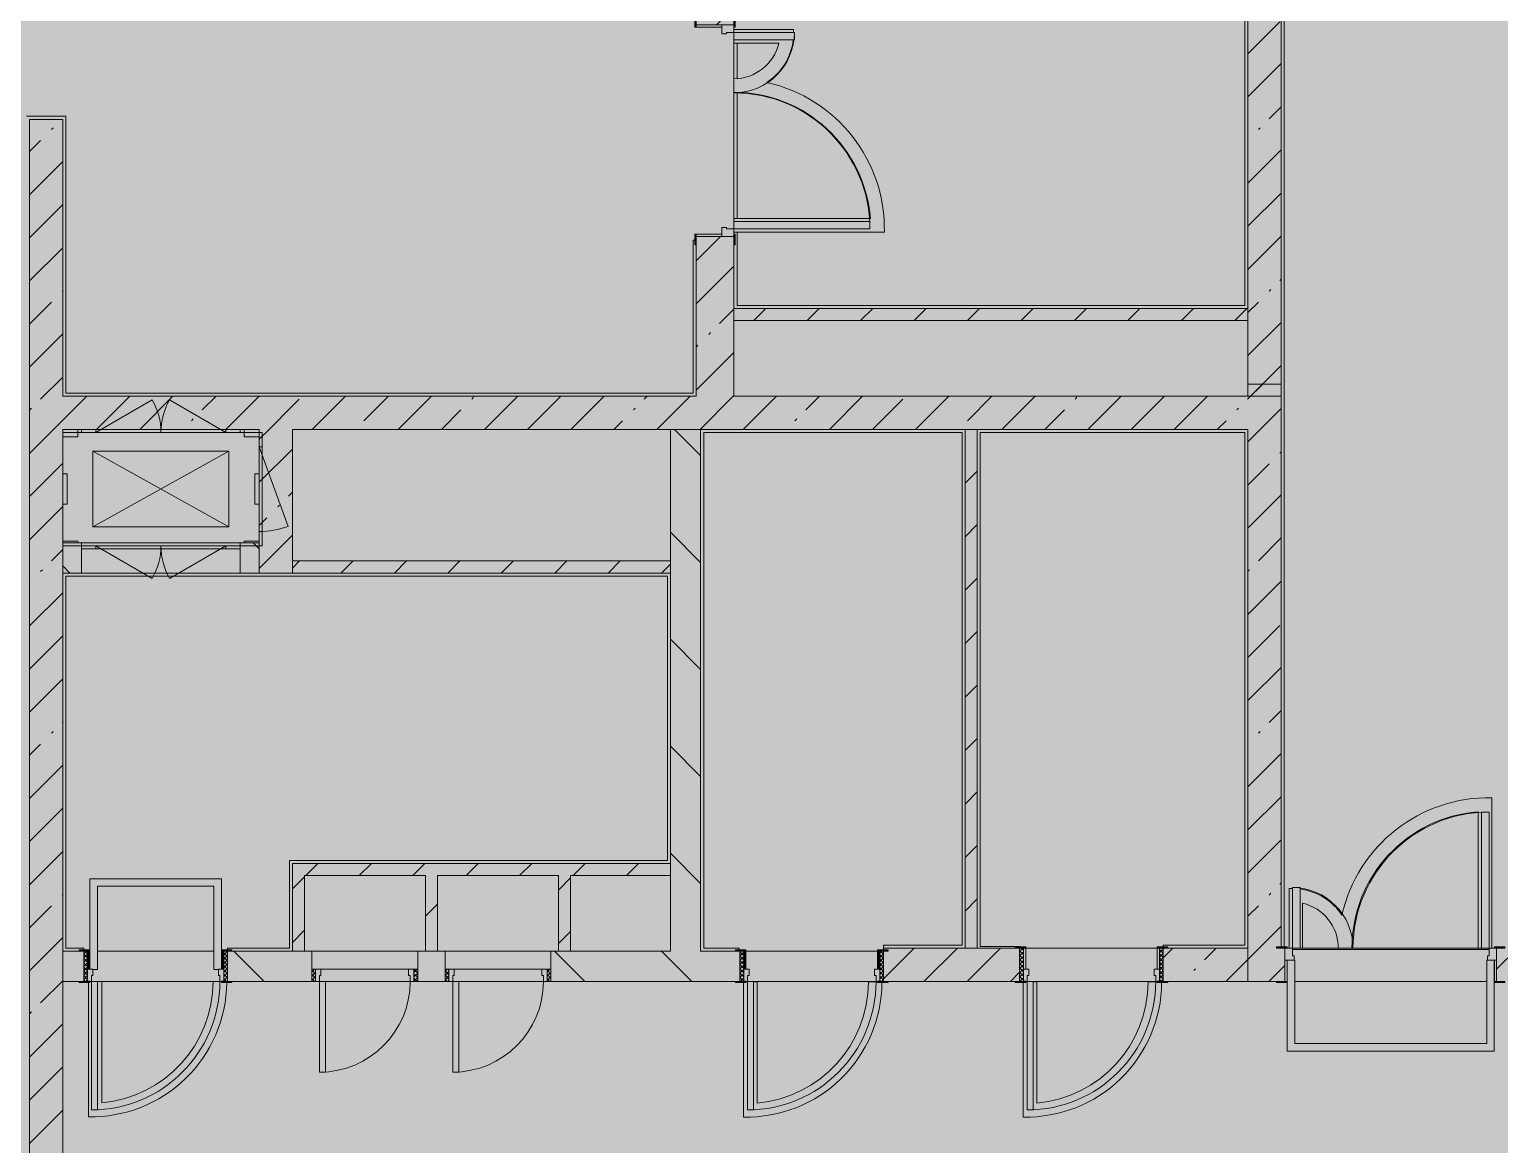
# Model space of a CAD drawing. Header units: millimetres. Extents: x 81469 to 279813, y -8553 to 29000.
# Drawn here: x 237553 to 247278, y 12321 to 19695 of the extents above; entities that cross this region are included whole.
import ezdxf

# ---------------------------------------------------------------- set-up
doc = ezdxf.new("R2010")
doc.units = ezdxf.units.MM
doc.layers.add('A-DETL-GENF-1', color=7, linetype='Continuous', lineweight=9, true_color=0xc0c0c0, transparency=0.4)
for name, color, linetype, lineweight, true_color in [('A-DOOR-3', 7, 'Continuous', 5, 0xb7b7b7), ('A-DOOR-4', 7, 'Continuous', 5, 0xe2e2e2), ('A-DOOR-5', 7, 'Continuous', 5, 0xaaaaaa), ('A-DOOR-FRAM-2', 7, 'Continuous', 5, 0xe2e2e2), ('A-DOOR-FRAM-3', 7, 'Continuous', 5, 0xb7b7b7), ('A-DOOR-FRAM-4', 7, 'Continuous', 5, 0xaaaaaa), ('A-FLOR-1', 7, 'Continuous', 5, 0xb7b7b7), ('A-GENM-2', 7, 'Continuous', 5, 0x737373), ('A-WALL-6', 7, 'Continuous', 9, 0x737373), ('I-WALL-22', 7, 'Continuous', 5, 0x737373), ('M-EQPM-3', 7, 'Continuous', 5, 0x737373)]:
    doc.layers.add(name, color=color, linetype=linetype, lineweight=lineweight, true_color=true_color)
doc.layers.add('I-WALL-21', color=7, linetype='Continuous', lineweight=5)
pattern_1 = [(45, (152802.76, 0), (-285.1231, 285.1231), []), (45, (153087.9, 0), (-285.1231, 285.1231), [504.031, -100.806, 16.764, -84.042])]
pattern_2 = [(135, (152802.76, 0), (-353.5534, -353.5534), [])]
pattern_3 = [(135, (1826.41, 164.685), (-14.14214, -14.14214), []), (225, (1826.41, 164.685), (14.14214, -14.14214), [])]
pattern_4 = [(45, (-296.384, 164.685), (-14.1421, 14.1421), []), (135, (-296.384, 164.685), (-14.1421, -14.1421), [])]
pattern_5 = [(45, (152802.76, 0), (-176.7767, 176.7767), [])]

# ---------------------------------------------------------------- blocks, each defined once
blk = doc.blocks.new('110_Дверь_СКБ_2Ст - Д-1_л_Лестничная клетка EIS60 2-32142534-3_4_3_птичка')
at = {"layer": 'A-DOOR-4'}
for points in [[(612.5, 110), (662.5, 110), (662.5, 1010), (612.5, 1010), (612.5, 603.3)], [(-587.5, 110), (-587.5, 510), (-637.5, 510), (-637.5, 110)], [(712.5, -110), (712.5, 30), (697.5, 24.8), (697.5, -110)]]:
    blk.add_hatch(color=256, dxfattribs=at).paths.add_polyline_path(points)
h = blk.add_hatch(color=256, dxfattribs=at)
h.paths.add_polyline_path([(652.5, 30), (712.5, 30), (712.5, 110), (662.5, 110), (662.5, 60), (652.5, 60)])
h.paths.add_polyline_path([(-687.5, 30), (-627.5, 30), (-627.5, 60), (-637.5, 60), (-637.5, 110), (-687.5, 110)])
at = {"layer": 'A-DOOR-FRAM-2'}
for points in [[(-672.5, 110), (-672.5, 118), (-742.5, 118), (-742.5, 110)], [(767.5, 110), (767.5, 118), (697.5, 118), (697.5, 110)], [(-672.5, -110), (-672.5, 30), (-687.5, 24.8), (-687.5, -110)], [(-672.5, -118), (-672.5, -110), (-742.5, -110), (-742.5, -118)], [(767.5, -118), (767.5, -110), (697.5, -110), (697.5, -118)]]:
    blk.add_hatch(color=256, dxfattribs=at).paths.add_polyline_path(points)
at = {"layer": 'A-DOOR-3'}
for p, q in [((662.5, 1010), (612.5, 1010)), ((612.5, 1010), (612.5, 110)), ((662.5, 110), (662.5, 1010)), ((-637.5, 510), (-637.5, 110)), ((-587.5, 510), (-637.5, 510)), ((-587.5, 110), (-587.5, 510)), ((-637.5, 110), (-587.5, 110)), ((612.5, 110), (662.5, 110))]:
    blk.add_line(p, q, dxfattribs=at)
for centre, radius, start, end in [((662.5, 110), 900, 90, 180), ((-637.5, 110), 400, 360, 90)]:
    blk.add_arc(centre, radius, start, end, dxfattribs=at)
at = {"layer": 'A-DOOR-FRAM-3'}
for p, q in [((-672.5, 118), (-742.5, 118)), ((-742.5, 118), (-742.5, 110)), ((-742.5, 110), (-672.5, 110)), ((-637.5, 110), (-687.5, 110)), ((-687.5, 110), (-687.5, 30)), ((-672.5, 110), (-672.5, 118)), ((-637.5, 60), (-637.5, 110)), ((662.5, 110), (662.5, 60)), ((712.5, 110), (662.5, 110)), ((767.5, 118), (697.5, 118)), ((697.5, 118), (697.5, 110)), ((697.5, 110), (767.5, 110)), ((712.5, 30), (712.5, 110)), ((767.5, 110), (767.5, 118)), ((-687.5, 30), (-627.5, 30)), ((-672.5, 30), (-687.5, 30)), ((-687.5, 30), (-687.5, -110)), ((-672.5, -110), (-672.5, 30)), ((-627.5, 60), (-637.5, 60)), ((-627.5, 30), (-627.5, 60)), ((662.5, 60), (652.5, 60)), ((652.5, 60), (652.5, 30)), ((652.5, 30), (712.5, 30)), ((712.5, 30), (697.5, 30)), ((697.5, 30), (697.5, -110)), ((712.5, -110), (712.5, 30)), ((-672.5, -110), (-742.5, -110)), ((-742.5, -110), (-742.5, -118)), ((-742.5, -118), (-672.5, -118)), ((-687.5, -110), (-672.5, -110)), ((-672.5, -118), (-672.5, -110)), ((697.5, -110), (712.5, -110)), ((767.5, -110), (697.5, -110)), ((697.5, -110), (697.5, -118)), ((697.5, -118), (767.5, -118)), ((767.5, -118), (767.5, -110))]:
    blk.add_line(p, q, dxfattribs=at)
blk = doc.blocks.new('110_Дверь_СКБ_1Ст_Внутренняя1 - Д-8 950x2100h_охрана-V105-3_4_3_птичка')
at = {"layer": 'A-DOOR-4'}
h = blk.add_hatch(color=256, dxfattribs=at)
h.paths.add_polyline_path([(437.5, 100), (437.5, 60), (427.5, 60), (427.5, 20), (462.5, 20), (462.5, 100)])
h.paths.add_polyline_path([(-412.5, 100), (-437.5, 100), (-437.5, 20), (-402.5, 20), (-402.5, 60), (-412.5, 60)])
at = {"layer": 'A-DOOR-5'}
h = blk.add_hatch(dxfattribs=at)
h.set_pattern_fill('FP_6', color=256, style=0, pattern_type=2)
h.set_pattern_definition(pattern_3)
h.paths.add_polyline_path([(487.5, 100), (462.5, 100), (462.5, -100), (487.5, -100), (487.5, -34.8)])
at = {"layer": 'A-DOOR-FRAM-2'}
for points in [[(397.5, 950), (397.5, 100), (437.5, 100), (437.5, 950)], [(-492.5, 108), (-492.5, 100), (-422.5, 100), (-422.5, 108)], [(517.5, 108), (447.5, 108), (447.5, 100), (517.5, 100)], [(-422.5, 20), (-437.5, 20), (-437.5, -100), (-422.5, -100), (-422.5, -34.8)], [(462.5, 20), (447.5, 20), (447.5, -100), (462.5, -100), (462.5, -34.8)], [(-492.5, -100), (-492.5, -108), (-422.5, -108), (-422.5, -100)], [(447.5, -100), (447.5, -108), (517.5, -108), (517.5, -100)]]:
    blk.add_hatch(color=256, dxfattribs=at).paths.add_polyline_path(points)
at = {"layer": 'A-DOOR-FRAM-4'}
h = blk.add_hatch(dxfattribs=at)
h.set_pattern_fill('FP_7', color=256, style=0, pattern_type=2)
h.set_pattern_definition(pattern_4)
h.paths.add_polyline_path([(-437.5, 100), (-462.5, 100), (-462.5, -100), (-437.5, -100), (-437.5, -34.8)])
at = {"layer": 'A-DOOR-3'}
for p, q in [((437.5, 950), (397.5, 950)), ((397.5, 950), (397.5, 100)), ((437.5, 100), (437.5, 950)), ((397.5, 100), (437.5, 100))]:
    blk.add_line(p, q, dxfattribs=at)
blk.add_arc((437.5, 100), 850, 90, 180, dxfattribs=at)
at = {"layer": 'A-DOOR-FRAM-3'}
for p, q in [((-422.5, 108), (-492.5, 108)), ((-492.5, 108), (-492.5, 100)), ((-492.5, 100), (-422.5, 100)), ((-437.5, 100), (-462.5, 100)), ((-462.5, 100), (-462.5, -100)), ((-412.5, 100), (-437.5, 100)), ((-437.5, 100), (-437.5, 20)), ((-437.5, -100), (-437.5, 100)), ((-422.5, 100), (-437.5, 100)), ((-437.5, 100), (-437.5, 99)), ((-437.5, 99), (-422.5, 99)), ((-422.5, 100), (-422.5, 108)), ((-422.5, 99), (-422.5, 100)), ((-412.5, 60), (-412.5, 100)), ((437.5, 100), (437.5, 60)), ((462.5, 100), (437.5, 100)), ((517.5, 108), (447.5, 108)), ((447.5, 108), (447.5, 100)), ((462.5, 100), (447.5, 100)), ((447.5, 100), (447.5, 99)), ((447.5, 100), (517.5, 100)), ((447.5, 99), (462.5, 99)), ((462.5, 20), (462.5, 100)), ((487.5, 100), (462.5, 100)), ((462.5, 100), (462.5, -100)), ((462.5, 99), (462.5, 100)), ((487.5, -100), (487.5, 100)), ((517.5, 100), (517.5, 108)), ((-437.5, 20), (-402.5, 20)), ((-422.5, 20), (-437.5, 20)), ((-437.5, 20), (-437.5, -100)), ((-422.5, -100), (-422.5, 20)), ((-402.5, 60), (-412.5, 60)), ((-402.5, 20), (-402.5, 60)), ((437.5, 60), (427.5, 60)), ((427.5, 60), (427.5, 20)), ((427.5, 20), (462.5, 20)), ((462.5, 20), (447.5, 20)), ((447.5, 20), (447.5, -100)), ((462.5, -100), (462.5, 20)), ((-422.5, -100), (-492.5, -100)), ((-492.5, -100), (-492.5, -108)), ((-492.5, -108), (-422.5, -108)), ((-462.5, -100), (-437.5, -100)), ((-437.5, -100), (-422.5, -100)), ((-422.5, -108), (-422.5, -100)), ((447.5, -100), (462.5, -100)), ((517.5, -100), (447.5, -100)), ((447.5, -100), (447.5, -108)), ((447.5, -108), (517.5, -108)), ((462.5, -100), (487.5, -100)), ((517.5, -108), (517.5, -100))]:
    blk.add_line(p, q, dxfattribs=at)
blk = doc.blocks.new('DOR_Проход в стене_Прямоугольный - 1050x1150 EI30-23344994-3_4_3_птичка')
at = {"layer": 'A-DOOR-3'}
for p, q in [((525, 100), (-525, 100)), ((525, -100), (-525, -100))]:
    blk.add_line(p, q, dxfattribs=at)
blk = doc.blocks.new('110_Дверь_СКБ_1Ст_Внутренняя1 - Д-8 950x2100h_охрана-32352528-3_4_3_птичка')
at = {"layer": 'A-DOOR-4'}
h = blk.add_hatch(color=256, dxfattribs=at)
h.paths.add_polyline_path([(437.5, 110), (437.5, 70), (427.5, 70), (427.5, 30), (462.5, 30), (462.5, 110)])
h.paths.add_polyline_path([(-412.5, 110), (-437.5, 110), (-437.5, 30), (-402.5, 30), (-402.5, 70), (-412.5, 70)])
at = {"layer": 'A-DOOR-5'}
h = blk.add_hatch(dxfattribs=at)
h.set_pattern_fill('FP_10', color=256, style=0, pattern_type=2)
h.set_pattern_definition([(135, (1826.41, 174.685), (-14.14214, -14.14214), []), (225, (1826.41, 174.685), (14.14214, -14.14214), [])])
h.paths.add_polyline_path([(487.5, 110), (462.5, 110), (462.5, -110), (487.5, -110), (487.5, -24.8)])
at = {"layer": 'A-DOOR-FRAM-2'}
for points in [[(397.5, 960), (397.5, 110), (437.5, 110), (437.5, 960), (427.1, 960)], [(-492.5, 118), (-492.5, 110), (-422.5, 110), (-422.5, 118)], [(517.5, 118), (447.5, 118), (447.5, 110), (517.5, 110)], [(-422.5, 30), (-437.5, 30), (-437.5, -110), (-422.5, -110), (-422.5, -24.8)], [(462.5, 30), (447.5, 30), (447.5, -110), (462.5, -110), (462.5, -24.8)], [(-492.5, -110), (-492.5, -118), (-422.5, -118), (-422.5, -110)], [(517.5, -110), (447.5, -110), (447.5, -118), (517.5, -118)]]:
    blk.add_hatch(color=256, dxfattribs=at).paths.add_polyline_path(points)
at = {"layer": 'A-DOOR-FRAM-4'}
h = blk.add_hatch(dxfattribs=at)
h.set_pattern_fill('FP_11', color=256, style=0, pattern_type=2)
h.set_pattern_definition([(45, (-296.384, 174.685), (-14.1421, 14.1421), []), (135, (-296.384, 174.685), (-14.1421, -14.1421), [])])
h.paths.add_polyline_path([(-437.5, 110), (-462.5, 110), (-462.5, -110), (-437.5, -110), (-437.5, -24.8)])
at = {"layer": 'A-DOOR-3'}
for p, q in [((437.5, 960), (397.5, 960)), ((397.5, 960), (397.5, 110)), ((437.5, 110), (437.5, 960)), ((397.5, 110), (437.5, 110))]:
    blk.add_line(p, q, dxfattribs=at)
blk.add_arc((437.5, 110), 850, 90, 180, dxfattribs=at)
at = {"layer": 'A-DOOR-FRAM-3'}
for p, q in [((-422.5, 118), (-492.5, 118)), ((-492.5, 118), (-492.5, 110)), ((-492.5, 110), (-422.5, 110)), ((-437.5, 110), (-462.5, 110)), ((-462.5, 110), (-462.5, -110)), ((-412.5, 110), (-437.5, 110)), ((-437.5, 110), (-437.5, 30)), ((-437.5, -110), (-437.5, 110)), ((-422.5, 110), (-437.5, 110)), ((-437.5, 110), (-437.5, 109)), ((-437.5, 109), (-422.5, 109)), ((-422.5, 110), (-422.5, 118)), ((-422.5, 109), (-422.5, 110)), ((-412.5, 70), (-412.5, 110)), ((437.5, 110), (437.5, 70)), ((462.5, 110), (437.5, 110)), ((517.5, 118), (447.5, 118)), ((447.5, 118), (447.5, 110)), ((462.5, 110), (447.5, 110)), ((447.5, 110), (447.5, 109)), ((447.5, 110), (517.5, 110)), ((447.5, 109), (462.5, 109)), ((462.5, 30), (462.5, 110)), ((487.5, 110), (462.5, 110)), ((462.5, 110), (462.5, -110)), ((462.5, 109), (462.5, 110)), ((487.5, -110), (487.5, 110)), ((517.5, 110), (517.5, 118)), ((-437.5, 30), (-402.5, 30)), ((-422.5, 30), (-437.5, 30)), ((-437.5, 30), (-437.5, -110)), ((-422.5, -110), (-422.5, 30)), ((-402.5, 70), (-412.5, 70)), ((-402.5, 30), (-402.5, 70)), ((437.5, 70), (427.5, 70)), ((427.5, 70), (427.5, 30)), ((427.5, 30), (462.5, 30)), ((462.5, 30), (447.5, 30)), ((447.5, 30), (447.5, -110)), ((462.5, -110), (462.5, 30)), ((-422.5, -110), (-492.5, -110)), ((-492.5, -110), (-492.5, -118)), ((-492.5, -118), (-422.5, -118)), ((-462.5, -110), (-437.5, -110)), ((-437.5, -110), (-422.5, -110)), ((-422.5, -118), (-422.5, -110)), ((447.5, -110), (462.5, -110)), ((517.5, -110), (447.5, -110)), ((447.5, -110), (447.5, -118)), ((447.5, -118), (517.5, -118)), ((462.5, -110), (487.5, -110)), ((517.5, -118), (517.5, -110))]:
    blk.add_line(p, q, dxfattribs=at)
blk = doc.blocks.new('110_Дверь_СКБ_1Ст_Внутренняя1 - Д-8 950x2100h_охрана-V144-3_4_3_птичка')
at = {"layer": 'A-DOOR-4'}
h = blk.add_hatch(color=256, dxfattribs=at)
h.paths.add_polyline_path([(441.5, 100), (437.5, 100), (437.5, 60), (427.5, 60), (427.5, 20), (462.5, 20), (462.5, 100)])
h.paths.add_polyline_path([(-412.5, 100), (-437.5, 100), (-437.5, 20), (-402.5, 20), (-402.5, 60), (-412.5, 60)])
at = {"layer": 'A-DOOR-5'}
h = blk.add_hatch(dxfattribs=at)
h.set_pattern_fill('FP_6', color=256, style=0, pattern_type=2)
h.set_pattern_definition(pattern_3)
h.paths.add_polyline_path([(487.5, 100), (462.5, 100), (462.5, -100), (487.5, -100), (487.5, -34.8)])
at = {"layer": 'A-DOOR-FRAM-2'}
for points in [[(397.5, 950), (397.5, 100), (437.5, 100), (437.5, 950)], [(-422.5, 108), (-492.5, 108), (-490.7, 100), (-422.5, 100)], [(517.5, 108), (447.5, 108), (447.5, 100), (517.5, 100)], [(-422.5, 20), (-437.5, 20), (-437.5, -100), (-422.5, -100), (-422.5, -34.8)], [(462.5, 20), (447.5, 20), (447.5, -100), (462.5, -100), (462.5, -34.8)], [(-422.5, -100), (-492.5, -100), (-490.7, -108), (-422.5, -108)], [(447.5, -100), (447.5, -108), (517.5, -108), (517.5, -100)]]:
    blk.add_hatch(color=256, dxfattribs=at).paths.add_polyline_path(points)
at = {"layer": 'A-DOOR-FRAM-4'}
h = blk.add_hatch(dxfattribs=at)
h.set_pattern_fill('FP_7', color=256, style=0, pattern_type=2)
h.set_pattern_definition(pattern_4)
h.paths.add_polyline_path([(-440.1, 100), (-462.5, 100), (-462.5, -100), (-437.5, -100), (-437.5, 100)])
at = {"layer": 'A-DOOR-3'}
for p, q in [((437.5, 950), (397.5, 950)), ((397.5, 950), (397.5, 100)), ((437.5, 100), (437.5, 950)), ((397.5, 100), (437.5, 100))]:
    blk.add_line(p, q, dxfattribs=at)
blk.add_arc((437.5, 100), 850, 90, 180, dxfattribs=at)
at = {"layer": 'A-DOOR-FRAM-3'}
for p, q in [((-422.5, 108), (-492.5, 108)), ((-492.5, 108), (-492.5, 100)), ((-492.5, 100), (-422.5, 100)), ((-440.1, 100), (-462.5, 100)), ((-462.5, 100), (-462.5, -100)), ((-412.5, 100), (-437.5, 100)), ((-437.5, 100), (-437.5, 20)), ((-437.5, -100), (-437.5, 100)), ((-422.5, 100), (-437.5, 100)), ((-437.5, 100), (-437.5, 99)), ((-437.5, 99), (-422.5, 99)), ((-422.5, 100), (-422.5, 108)), ((-422.5, 99), (-422.5, 100)), ((-412.5, 60), (-412.5, 100)), ((437.5, 100), (437.5, 60)), ((462.5, 100), (437.5, 100)), ((517.5, 108), (447.5, 108)), ((447.5, 108), (447.5, 100)), ((462.5, 100), (447.5, 100)), ((447.5, 100), (447.5, 99)), ((447.5, 100), (517.5, 100)), ((447.5, 99), (462.5, 99)), ((462.5, 20), (462.5, 100)), ((487.5, 100), (462.5, 100)), ((462.5, 100), (462.5, -100)), ((462.5, 99), (462.5, 100)), ((487.5, -100), (487.5, 100)), ((517.5, 100), (517.5, 108)), ((-437.5, 20), (-402.5, 20)), ((-422.5, 20), (-437.5, 20)), ((-437.5, 20), (-437.5, -100)), ((-422.5, -100), (-422.5, 20)), ((-402.5, 60), (-412.5, 60)), ((-402.5, 20), (-402.5, 60)), ((437.5, 60), (427.5, 60)), ((427.5, 60), (427.5, 20)), ((427.5, 20), (462.5, 20)), ((462.5, 20), (447.5, 20)), ((447.5, 20), (447.5, -100)), ((462.5, -100), (462.5, 20)), ((-422.5, -100), (-492.5, -100)), ((-492.5, -100), (-492.5, -108)), ((-492.5, -108), (-422.5, -108)), ((-462.5, -100), (-437.5, -100)), ((-437.5, -100), (-422.5, -100)), ((-422.5, -108), (-422.5, -100)), ((447.5, -100), (462.5, -100)), ((517.5, -100), (447.5, -100)), ((447.5, -100), (447.5, -108)), ((447.5, -108), (517.5, -108)), ((462.5, -100), (487.5, -100)), ((517.5, -108), (517.5, -100))]:
    blk.add_line(p, q, dxfattribs=at)
blk = doc.blocks.new('110_Дверь_СКБ_2Ст - Д-1_л_Лестничная клетка EIS60 2-32359692-3_4_3_птичка')
at = {"layer": 'A-DOOR-4'}
for points in [[(662.5, 125), (662.5, 1025), (612.5, 1025), (612.5, 125)], [(-587.5, 525), (-637.5, 525), (-637.5, 125), (-587.5, 125)], [(712.5, -125), (712.5, 45), (697.5, 45), (697.5, -125)]]:
    blk.add_hatch(color=256, dxfattribs=at).paths.add_polyline_path(points)
h = blk.add_hatch(color=256, dxfattribs=at)
h.paths.add_polyline_path([(712.5, 125), (662.5, 125), (662.5, 75), (652.5, 75), (652.5, 45), (712.5, 45)])
h.paths.add_polyline_path([(-627.5, 45), (-627.5, 75), (-637.5, 75), (-637.5, 125), (-687.5, 125), (-687.5, 45)])
at = {"layer": 'A-DOOR-FRAM-2'}
for points in [[(-672.5, 125), (-672.5, 133), (-742.5, 133), (-742.5, 125)], [(767.5, 125), (767.5, 133), (697.5, 133), (697.5, 125)], [(-672.5, -125), (-672.5, 45), (-687.5, 45), (-687.5, -125)], [(-672.5, -133), (-672.5, -125), (-742.5, -125), (-742.5, -133)], [(767.5, -133), (767.5, -125), (697.5, -125), (697.5, -133)]]:
    blk.add_hatch(color=256, dxfattribs=at).paths.add_polyline_path(points)
at = {"layer": 'A-DOOR-3'}
for p, q in [((662.5, 1025), (612.5, 1025)), ((612.5, 1025), (612.5, 125)), ((662.5, 125), (662.5, 1025)), ((-637.5, 525), (-637.5, 125)), ((-587.5, 525), (-637.5, 525)), ((-587.5, 125), (-587.5, 525)), ((-637.5, 125), (-587.5, 125)), ((612.5, 125), (662.5, 125))]:
    blk.add_line(p, q, dxfattribs=at)
for centre, radius, start, end in [((662.5, 125), 900, 90, 180), ((-637.5, 125), 400, 360, 90)]:
    blk.add_arc(centre, radius, start, end, dxfattribs=at)
at = {"layer": 'A-DOOR-FRAM-3'}
for p, q in [((-672.5, 133), (-742.5, 133)), ((-742.5, 133), (-742.5, 125)), ((-742.5, 125), (-672.5, 125)), ((-637.5, 125), (-687.5, 125)), ((-687.5, 125), (-687.5, 45)), ((-672.5, 125), (-672.5, 133)), ((-637.5, 75), (-637.5, 125)), ((662.5, 125), (662.5, 75)), ((712.5, 125), (662.5, 125)), ((767.5, 133), (697.5, 133)), ((697.5, 133), (697.5, 125)), ((697.5, 125), (767.5, 125)), ((712.5, 45), (712.5, 125)), ((767.5, 125), (767.5, 133)), ((-687.5, 45), (-627.5, 45)), ((-672.5, 45), (-687.5, 45)), ((-687.5, 45), (-687.5, -125)), ((-672.5, -125), (-672.5, 45)), ((-627.5, 75), (-637.5, 75)), ((-627.5, 45), (-627.5, 75)), ((662.5, 75), (652.5, 75)), ((652.5, 75), (652.5, 45)), ((652.5, 45), (712.5, 45)), ((712.5, 45), (697.5, 45)), ((697.5, 45), (697.5, -125)), ((712.5, -125), (712.5, 45)), ((-672.5, -125), (-742.5, -125)), ((-742.5, -125), (-742.5, -133)), ((-742.5, -133), (-672.5, -133)), ((-687.5, -125), (-672.5, -125)), ((-672.5, -133), (-672.5, -125)), ((697.5, -125), (712.5, -125)), ((767.5, -125), (697.5, -125)), ((697.5, -125), (697.5, -133)), ((697.5, -133), (767.5, -133)), ((767.5, -133), (767.5, -125))]:
    blk.add_line(p, q, dxfattribs=at)
blk = doc.blocks.new('160_Подъемник - 160_Подъемник-23521422-3_4_3_птичка')
at = {"layer": 'A-GENM-2'}
for p, q in [((220, 0), (592.4, 215)), ((1080, 0), (707.6, 215)), ((-20, -95), (-20, 0)), ((-20, 0), (0, 0)), ((0, 0), (0, -95)), ((220, 20), (125, 20)), ((125, 20), (125, 0)), ((220, 0), (220, 20)), ((1080, 20), (220, 20)), ((220, 20), (1080, 20)), ((1080, 0), (1080, 20)), ((1080, 20), (1175, 20)), ((1175, 20), (1175, 0)), ((0, -95), (-20, -95)), ((-20, -95), (-20, -655)), ((-20, -655), (-20, -95)), ((125, 0), (220, 0)), ((1175, 0), (1080, 0)), ((0, -655), (-191.5, -128.8)), ((0, -655), (-20, -655)), ((-20, -655), (-20, -750)), ((0, -750), (0, -655)), ((-20, -750), (0, -750)), ((125, -770), (125, -750)), ((125, -750), (220, -750)), ((220, -770), (125, -770)), ((220, -750), (220, -770)), ((220, -750), (592.4, -965)), ((220, -770), (792, -770)), ((1080, -770), (508, -770)), ((1080, -750), (707.6, -965)), ((1080, -750), (1080, -770)), ((1175, -750), (1080, -750)), ((1080, -770), (1175, -770)), ((1175, -770), (1175, -750))]:
    blk.add_line(p, q, dxfattribs=at)
for centre, radius, start, end in [((220, 0), 430, 0, 30), ((1080, 0), 430, 150, 180), ((0, -655), 560, 90, 110), ((220, -750), 430, 330, 0), ((1080, -750), 430, 180, 210)]:
    blk.add_arc(centre, radius, start, end, dxfattribs=at)
at = {"layer": 'M-EQPM-3'}
for p, q in [((1300, 0), (0, 0)), ((0, 0), (0, -750)), ((1300, -750), (1300, 0)), ((1100, -625), (200, -125)), ((200, -625), (1100, -125)), ((1100, -125), (200, -125)), ((200, -125), (200, -625)), ((1100, -625), (1100, -125)), ((200, -625), (1100, -625)), ((0, -750), (1300, -750))]:
    blk.add_line(p, q, dxfattribs=at)
blk = doc.blocks.new('110_Дверь_СКБ_1Ст - д-18 700x2100h_Технический шкаф ЭОМ и СС-23257539-3_4_3_птичка')
at = {"layer": 'A-DOOR-4'}
h = blk.add_hatch(color=256, dxfattribs=at)
h.paths.add_polyline_path([(312.5, 100), (312.5, 60), (302.5, 60), (302.5, 20), (337.5, 20), (337.5, 100)])
h.paths.add_polyline_path([(-287.5, 100), (-312.5, 100), (-312.5, 20), (-277.5, 20), (-277.5, 60), (-287.5, 60)])
at = {"layer": 'A-DOOR-5'}
h = blk.add_hatch(dxfattribs=at)
h.set_pattern_fill('FP_20', color=256, style=0, pattern_type=2)
h.set_pattern_definition([(135, (1951.41, 164.685), (-14.14214, -14.14214), []), (225, (1951.41, 164.685), (14.14214, -14.14214), [])])
h.paths.add_polyline_path([(362.5, 100), (337.5, 100), (337.5, 20), (362.5, 20)])
at = {"layer": 'A-DOOR-FRAM-2'}
blk.add_hatch(color=256, dxfattribs=at).paths.add_polyline_path([(281.5, 700), (272.5, 700), (272.5, 100), (312.5, 100), (312.5, 700)])
at = {"layer": 'A-DOOR-FRAM-4'}
h = blk.add_hatch(dxfattribs=at)
h.set_pattern_fill('FP_21', color=256, style=0, pattern_type=2)
h.set_pattern_definition([(45, (-171.384, 164.685), (-14.1421, 14.1421), []), (135, (-171.384, 164.685), (-14.1421, -14.1421), [])])
h.paths.add_polyline_path([(-312.5, 100), (-337.5, 100), (-337.5, 20), (-312.5, 20)])
at = {"layer": 'A-DOOR-3'}
for p, q in [((312.5, 700), (272.5, 700)), ((272.5, 700), (272.5, 100)), ((312.5, 100), (312.5, 700)), ((272.5, 100), (312.5, 100))]:
    blk.add_line(p, q, dxfattribs=at)
blk.add_arc((312.5, 100), 600, 90, 180, dxfattribs=at)
at = {"layer": 'A-DOOR-FRAM-3'}
for p, q in [((-312.5, 100), (-337.5, 100)), ((-337.5, 100), (-337.5, 20)), ((-287.5, 100), (-312.5, 100)), ((-312.5, 100), (-312.5, 20)), ((-312.5, 20), (-312.5, 100)), ((-287.5, 60), (-287.5, 100)), ((-287.5, 100), (272.5, 100)), ((312.5, 100), (312.5, 60)), ((337.5, 100), (312.5, 100)), ((337.5, 20), (337.5, 100)), ((362.5, 100), (337.5, 100)), ((337.5, 100), (337.5, 20)), ((362.5, 20), (362.5, 100)), ((-337.5, 20), (-312.5, 20)), ((-312.5, 20), (-277.5, 20)), ((-277.5, 60), (-287.5, 60)), ((-277.5, 20), (-277.5, 60)), ((302.5, 20), (-277.5, 20)), ((312.5, 60), (302.5, 60)), ((302.5, 60), (302.5, 20)), ((302.5, 20), (337.5, 20)), ((337.5, 20), (362.5, 20))]:
    blk.add_line(p, q, dxfattribs=at)
blk = doc.blocks.new('Закладная деталь приямка - 200_100-20924312-3_4_3_птичка')
at = {"layer": 'M-EQPM-3'}
for p, q in [((85000, 16755), (84970, 16755)), ((85000, 16755), (84970, 16755)), ((85000, 16555), (85000, 16755)), ((85000, 16755), (85000, 16555)), ((84970, 16555), (85000, 16555)), ((85000, 16555), (84970, 16555))]:
    blk.add_line(p, q, dxfattribs=at)
blk = doc.blocks.new('Закладная деталь приямка - 150_100-20924311-3_4_3_птичка')
at = {"layer": 'M-EQPM-3'}
for p, q in [((85070, 17050), (85070, 17000)), ((85070, 17050), (85070, 17000)), ((84970, 17000), (85070, 17000)), ((85070, 17000), (84970, 17000))]:
    blk.add_line(p, q, dxfattribs=at)
blk = doc.blocks.new('Закладная деталь приямка - 150_100-V145-3_4_3_птичка')
at = {"layer": 'M-EQPM-3'}
for p, q in [((86170, 17000), (86170, 17050)), ((86170, 17000), (86170, 17050)), ((86270, 17000), (86170, 17000)), ((86170, 17000), (86270, 17000))]:
    blk.add_line(p, q, dxfattribs=at)
blk = doc.blocks.new('Закладная деталь приямка - 150_100-V146-3_4_3_птичка')
at = {"layer": 'M-EQPM-3'}
for p, q in [((86270, 16310), (86170, 16310)), ((86170, 16310), (86270, 16310)), ((86170, 16310), (86170, 16300)), ((86170, 16310), (86170, 16300))]:
    blk.add_line(p, q, dxfattribs=at)
blk = doc.blocks.new('Закладная деталь приямка - 150_100-V147-3_4_3_птичка')
at = {"layer": 'M-EQPM-3'}
for p, q in [((85070, 16310), (84970, 16310)), ((84970, 16310), (85070, 16310)), ((85070, 16300), (85070, 16310)), ((85070, 16310), (85070, 16300))]:
    blk.add_line(p, q, dxfattribs=at)

msp = doc.modelspace()

# ---------------------------------------------------------------- hatches: boundary and pattern name
at = {"layer": 'A-DETL-GENF-1'}
msp.add_hatch(color=256, dxfattribs=at).paths.add_polyline_path([(278035.8, -258), (278035.8, 21479), (246135.8, 21479), (246135.8, 27379), (237372.8, 27379), (237372.8, 10208.3), (242012.8, 10208.3), (242012.8, -258), (276790.3, -258)])
at = {"layer": 'I-WALL-21'}
h = msp.add_hatch(dxfattribs=at)
h.set_pattern_fill('FP_64', color=256, style=0, pattern_type=2)
h.set_pattern_definition(pattern_1)
h.paths.add_polyline_path([(241962.8, 17270), (242212.8, 17270), (242212.8, 18325), (241962.8, 18325), (241962.8, 18162.4)])
h.paths.add_polyline_path([(241962.8, 19725), (242212.8, 19725), (242212.8, 27100), (241962.8, 27100), (241962.8, 19750)])
h = msp.add_hatch(dxfattribs=at)
h.set_pattern_fill('FP_64', color=256, style=0, pattern_type=2)
h.set_pattern_definition(pattern_1)
h.paths.add_polyline_path([(245832.8, 17270), (245832.8, 21400), (245612.8, 21400), (245612.8, 17270)])
h = msp.add_hatch(dxfattribs=at)
h.set_pattern_fill('FP_64', color=256, style=0, pattern_type=2)
h.set_pattern_definition(pattern_1)
h.paths.add_polyline_path([(237552.8, 10400), (237772.8, 10400), (237772.8, 19100), (237552.8, 19100), (237552.8, 10439.8)])
h = msp.add_hatch(dxfattribs=at)
h.set_pattern_fill('FP_69', color=256, style=0, pattern_type=2)
h.set_pattern_definition(pattern_5)
h.paths.add_polyline_path([(243252, 17770), (245612.8, 17770), (245612.8, 17850), (242212.8, 17850), (242212.8, 17770), (243231, 17770)])
h = msp.add_hatch(dxfattribs=at)
h.set_pattern_fill('FP_64', color=256, style=0, pattern_type=2)
h.set_pattern_definition(pattern_1)
h.paths.add_polyline_path([(245612.8, 13620), (245802.8, 13620), (245802.8, 13628), (245832.8, 13628), (245832.8, 17350), (245612.8, 17350), (245612.8, 14113.3)])
h = msp.add_hatch(dxfattribs=at)
h.set_pattern_fill('FP_64', color=256, style=0, pattern_type=2)
h.set_pattern_definition(pattern_1)
h.paths.add_polyline_path([(239072.8, 17050), (239292.8, 17050), (239292.8, 17270), (237772.8, 17270), (237772.8, 17050)])
h = msp.add_hatch(dxfattribs=at)
h.set_pattern_fill('FP_64', color=256, style=0, pattern_type=2)
h.set_pattern_definition(pattern_1)
h.paths.add_polyline_path([(243822.8, 17050), (245612.8, 17050), (245612.8, 17270), (239292.8, 17270), (239292.8, 17050), (243742.8, 17050)])
h = msp.add_hatch(dxfattribs=at)
h.set_pattern_fill('FP_64', color=256, style=0, pattern_type=2)
h.set_pattern_definition(pattern_1)
h.paths.add_polyline_path([(239072.8, 16100), (239292.8, 16100), (239292.8, 17050), (239072.8, 17050), (239072.8, 16180)])
h = msp.add_hatch(dxfattribs=at)
h.set_pattern_fill('FP_67', color=256, style=0, pattern_type=2)
h.set_pattern_definition(pattern_2)
h.paths.add_polyline_path([(241992.8, 13600), (241992.8, 17050), (241792.8, 17050), (241792.8, 13600)])
h = msp.add_hatch(dxfattribs=at)
h.set_pattern_fill('FP_69', color=256, style=0, pattern_type=2)
h.set_pattern_definition(pattern_5)
h.paths.add_polyline_path([(243822.8, 13620), (243822.8, 17050), (243742.8, 17050), (243742.8, 13620)])
h = msp.add_hatch(dxfattribs=at)
h.set_pattern_fill('FP_67', color=256, style=0, pattern_type=2)
h.set_pattern_definition(pattern_2)
h.paths.add_polyline_path([(239072.8, 16100), (239072.8, 16300), (238947.8, 16300), (238947.8, 16100)])
h.paths.add_polyline_path([(237897.8, 16100), (237897.8, 16300), (237772.8, 16300), (237772.8, 16100)])
h = msp.add_hatch(dxfattribs=at)
h.set_pattern_fill('FP_69', color=256, style=0, pattern_type=2)
h.set_pattern_definition(pattern_5)
h.paths.add_polyline_path([(241792.8, 16100), (241792.8, 16180), (239292.8, 16180), (239292.8, 16100), (241366.6, 16100)])
h = msp.add_hatch(dxfattribs=at)
h.set_pattern_fill('FP_69', color=256, style=0, pattern_type=2)
h.set_pattern_definition(pattern_5)
h.paths.add_polyline_path([(239502.2, 14100), (241792.8, 14100), (241792.8, 14180), (239292.8, 14180), (239292.8, 14100), (239372.8, 14100)])
h = msp.add_hatch(dxfattribs=at)
h.set_pattern_fill('FP_69', color=256, style=0, pattern_type=2)
h.set_pattern_definition(pattern_5)
h.paths.add_polyline_path([(239372.8, 13600), (239372.8, 14100), (239292.8, 14100), (239292.8, 13600)])
h = msp.add_hatch(dxfattribs=at)
h.set_pattern_fill('FP_69', color=256, style=0, pattern_type=2)
h.set_pattern_definition(pattern_5)
h.paths.add_polyline_path([(240172.8, 13600), (240252.8, 13600), (240252.8, 14100), (240172.8, 14100), (240172.8, 13809.6)])
h = msp.add_hatch(dxfattribs=at)
h.set_pattern_fill('FP_69', color=256, style=0, pattern_type=2)
h.set_pattern_definition(pattern_5)
h.paths.add_polyline_path([(241132.8, 13600), (241132.8, 14100), (241052.8, 14100), (241052.8, 13600)])
h = msp.add_hatch(dxfattribs=at)
h.set_pattern_fill('FP_64', color=256, style=0, pattern_type=2)
h.set_pattern_definition(pattern_1)
h.paths.add_polyline_path([(245612.8, 13400), (245612.8, 13620), (245052.8, 13620), (245052.8, 13400), (245095.4, 13400)])
h.paths.add_polyline_path([(243202.8, 13400), (244102.8, 13400), (244102.8, 13620), (243202.8, 13620), (243202.8, 13608), (243232.8, 13608), (243231, 13600), (243202.8, 13600), (243202.8, 13461.3)])
h = msp.add_hatch(dxfattribs=at)
h.set_pattern_fill('FP_64', color=256, style=0, pattern_type=2)
h.set_pattern_definition(pattern_1)
h.paths.add_polyline_path([(247312.8, 13400), (247602.8, 13400), (247602.8, 13620), (247257.8, 13620), (247257.8, 13400)])
h.paths.add_polyline_path([(245612.8, 13400), (245857.8, 13400), (245857.8, 13620), (245612.8, 13620), (245612.8, 13534.8)])
h = msp.add_hatch(dxfattribs=at)
h.set_pattern_fill('FP_67', color=256, style=0, pattern_type=2)
h.set_pattern_definition(pattern_2)
h.paths.add_polyline_path([(240302.8, 13400), (240302.8, 13600), (240121.2, 13600), (240121.2, 13400)])
h.paths.add_polyline_path([(237912.8, 13400), (237912.8, 13600), (237772.8, 13600), (237772.8, 13400), (237882.8, 13400)])
h.paths.add_polyline_path([(238892.8, 13400), (239421.2, 13400), (239421.2, 13600), (238862.8, 13600), (238862.8, 13400)])
h.paths.add_polyline_path([(241002.8, 13400), (242252.8, 13400), (242252.8, 13600), (241002.8, 13600), (241002.8, 13480)])

# ---------------------------------------------------------------- linework, layer by layer
at = {"layer": 'A-FLOR-1'}
for p, q in [((245592.8, 17870), (245592.8, 21450)), ((245852.8, 21130), (245852.8, 13628)), ((242607.6, 19694.6), (242213.1, 19694.6)), ((242213.1, 19694.6), (242213.1, 19675)), ((242212.8, 18425), (242212.8, 19625)), ((242213.1, 19625), (242213.1, 19604.6)), ((242213.1, 19604.6), (242510.3, 19604.6)), ((242233.8, 19604.6), (242233.8, 19370.4)), ((242213.1, 19368.4), (242213.1, 19278.4)), ((242233.8, 19277.2), (242233.8, 18443.4)), ((237533.3, 19120), (237792.8, 19120)), ((237792.8, 19120), (237792.8, 17290)), ((243115.4, 18443.4), (242213.1, 18443.4)), ((242213.1, 18443.4), (242213.1, 18425)), ((241942.8, 17290), (241942.8, 18300)), ((241942.8, 18300), (241954.8, 18300)), ((242213.1, 18375), (242213.1, 18353.4)), ((242213.1, 18353.4), (243207.9, 18353.4)), ((242233.8, 18353.4), (242233.8, 17870)), ((242233.8, 17870), (245592.8, 17870)), ((237792.8, 17290), (241942.8, 17290)), ((243722.8, 17030), (242012.8, 17030)), ((242012.8, 17030), (242012.8, 13620)), ((243722.8, 13640), (243722.8, 17030)), ((245592.8, 17030), (243842.8, 17030)), ((243842.8, 17030), (243842.8, 13630)), ((245592.8, 13640), (245592.8, 17030)), ((241772.8, 16080), (237792.8, 16080)), ((237792.8, 16080), (237792.8, 13620)), ((241772.8, 14200), (241772.8, 16080)), ((247225.8, 13620), (247225.8, 14614.4)), ((247135.8, 14521.9), (247135.8, 13619.6)), ((239272.8, 13620), (239272.8, 14200)), ((239272.8, 14200), (241772.8, 14200)), ((237952.8, 14079.1), (237952.8, 13608)), ((238822.8, 14079.1), (237952.8, 14079.1)), ((238002.8, 13479.1), (238002.8, 14029.1)), ((238002.8, 14029.1), (238772.8, 14029.1)), ((238772.8, 14029.1), (238772.8, 13479.1)), ((238822.8, 13608), (238822.8, 14079.1)), ((245884.7, 14014), (245884.7, 13620)), ((245974.7, 13619.6), (245974.7, 13916.7)), ((237792.8, 13620), (237912.8, 13620)), ((237912.8, 13620), (237912.8, 13608)), ((238862.8, 13608), (238862.8, 13620)), ((238862.8, 13620), (239272.8, 13620)), ((242012.8, 13620), (242247.8, 13620)), ((242247.8, 13620), (242247.8, 13608)), ((243202.8, 13640), (243722.8, 13640)), ((243202.8, 13620), (243202.8, 13640)), ((243842.8, 13630), (244102.8, 13630)), ((245052.8, 13640), (245592.8, 13640)), ((245052.8, 13628), (245052.8, 13640)), ((245907.8, 13619.6), (245974.7, 13619.6)), ((246210.8, 13619.6), (246300.8, 13619.6)), ((247135.8, 13619.6), (247207.8, 13619.6)), ((245922.4, 13539.6), (245872.8, 13539.6)), ((245907.8, 13610), (247207.8, 13610)), ((245922.4, 12989.6), (245922.4, 13539.6)), ((247242.4, 13539.6), (247192.4, 13539.6)), ((247192.4, 13539.6), (247192.4, 12989.6)), ((247242.4, 12939.6), (247242.4, 13539.6)), ((237972.5, 13479.1), (238002.8, 13479.1)), ((238772.8, 13479.1), (238803, 13479.1)), ((237942.8, 13392), (237942.8, 12505.2)), ((238767.8, 13400), (238002.8, 13400)), ((238032.8, 12598), (238032.8, 13400)), ((238812.8, 13400), (238767.8, 13400)), ((242277.2, 13392), (242277.2, 12503.1)), ((242298.8, 13397.9), (242292.8, 13397.9)), ((243152.8, 13400), (242342.8, 13400)), ((242367.2, 13397.9), (242342.8, 13397.9)), ((242367.2, 12595.9), (242367.2, 13397.9)), ((243162.8, 13397.9), (243102.2, 13397.9)), ((244127.2, 13392), (244127.2, 12503.1)), ((244152.8, 13397.9), (244142.8, 13397.9)), ((245002.8, 13400), (244192.8, 13400)), ((244217.2, 13397.9), (244192.8, 13397.9)), ((244217.2, 12595.9), (244217.2, 13397.9)), ((245012.8, 13397.9), (244952.2, 13397.9)), ((245872.4, 13392), (245872.4, 12939.6)), ((245872.4, 12939.6), (247242.4, 12939.6)), ((247192.4, 12989.6), (245922.4, 12989.6))]:
    msp.add_line(p, q, dxfattribs=at)
for centre, radius, start, end in [((242213.1, 19673.4), 395, 0.22926, 3.07201), ((242213.1, 19673.4), 305, 270, 346.9573), ((242213.1, 19673.4), 395, 303.54048, 352.95968), ((242213.1, 18373.4), 905, 4.43687, 90), ((242213.1, 18373.4), 995, 358.8489, 77.32946), ((247205.8, 13619.6), 995, 88.8489, 167.32946), ((247205.8, 13619.6), 905, 94.43687, 180), ((245905.8, 13619.6), 395, 89.71459, 93.07201), ((245905.8, 13619.6), 395, 33.54048, 82.43416), ((245905.8, 13619.6), 305, 0, 76.9573), ((237962.8, 13400), 895, 268.71954, 359.48675), ((237962.8, 13400), 805, 274.98854, 360), ((242297.2, 13397.9), 895, 268.71954, 359.62258), ((242297.2, 13397.9), 805, 274.98854, 360), ((244147.2, 13397.9), 895, 268.71954, 359.62258), ((244147.2, 13397.9), 805, 274.98854, 360)]:
    msp.add_arc(centre, radius, start, end, dxfattribs=at)
at = {"layer": 'A-WALL-6'}
for p, q in [((242212.8, 17850), (242212.8, 17770)), ((245612.8, 17770), (245612.8, 17850)), ((243822.8, 17050), (243742.8, 17050)), ((237772.8, 16300), (237772.8, 16100)), ((239292.8, 16100), (239292.8, 16180)), ((241792.8, 16100), (241792.8, 16180)), ((241792.8, 14100), (241792.8, 14180)), ((243742.8, 13620), (243822.8, 13620)), ((237772.8, 13600), (237772.8, 13400)), ((239292.8, 13600), (239372.8, 13600)), ((240172.8, 13600), (240252.8, 13600)), ((241052.8, 13600), (241132.8, 13600))]:
    msp.add_line(p, q, dxfattribs=at)
at = {"layer": 'I-WALL-22'}
for p, q in [((245612.8, 26850), (245612.8, 17850)), ((245832.8, 13628), (245832.8, 21150)), ((237772.8, 19100), (237552.8, 19100)), ((237552.8, 19100), (237552.8, 10400)), ((237772.8, 17270), (237772.8, 19100)), ((241962.8, 18270), (241962.8, 17270)), ((242212.8, 17850), (242212.8, 18270)), ((245612.8, 17850), (242212.8, 17850)), ((242212.8, 17270), (242212.8, 17770)), ((242212.8, 17770), (245612.8, 17770)), ((245612.8, 17770), (245612.8, 17270)), ((245832.8, 17350), (245612.8, 17350)), ((241962.8, 17270), (237772.8, 17270)), ((245832.8, 17270), (242212.8, 17270)), ((237772.8, 17050), (239072.8, 17050)), ((237772.8, 16300), (237772.8, 17050)), ((239072.8, 17050), (239072.8, 16100)), ((239292.8, 16180), (239292.8, 17050)), ((239292.8, 17050), (243742.8, 17050)), ((241792.8, 17050), (241792.8, 16180)), ((241992.8, 13600), (241992.8, 17050)), ((243742.8, 17050), (243742.8, 13620)), ((243822.8, 17050), (245612.8, 17050)), ((243822.8, 13620), (243822.8, 17050)), ((245612.8, 17050), (245612.8, 13400)), ((237772.8, 16300), (239072.8, 16300)), ((237897.8, 16100), (237897.8, 16300)), ((238947.8, 16300), (238947.8, 16100)), ((241792.8, 16180), (239292.8, 16180)), ((237772.8, 13600), (237772.8, 16100)), ((237772.8, 16100), (241792.8, 16100)), ((241792.8, 16100), (241792.8, 14180)), ((241792.8, 14180), (239292.8, 14180)), ((239292.8, 14180), (239292.8, 13600)), ((239372.8, 14100), (240172.8, 14100)), ((239372.8, 13600), (239372.8, 14100)), ((240172.8, 14100), (240172.8, 13600)), ((240252.8, 14100), (241052.8, 14100)), ((240252.8, 13600), (240252.8, 14100)), ((241052.8, 14100), (241052.8, 13600)), ((241132.8, 14100), (241792.8, 14100)), ((241132.8, 13600), (241132.8, 14100)), ((241792.8, 14100), (241792.8, 13600)), ((243742.8, 13620), (243202.8, 13620)), ((243202.8, 13620), (243202.8, 13608)), ((244072.8, 13620), (243822.8, 13620)), ((244142.8, 13620), (245012.8, 13620)), ((245612.8, 13620), (245082.8, 13620)), ((245974.7, 13620), (246210.8, 13620)), ((246300.1, 13620), (247135.8, 13620)), ((237882.8, 13600), (237772.8, 13600)), ((238002.8, 13600), (238772.8, 13600)), ((239292.8, 13600), (238892.8, 13600)), ((239372.8, 13600), (240172.8, 13600)), ((239421.2, 13480), (239421.2, 13600)), ((240121.2, 13600), (240121.2, 13480)), ((240252.8, 13600), (241052.8, 13600)), ((240302.8, 13480), (240302.8, 13600)), ((241002.8, 13600), (241002.8, 13480)), ((241792.8, 13600), (241132.8, 13600)), ((242222.8, 13600), (241992.8, 13600)), ((242292.8, 13600), (243162.8, 13600)), ((237772.8, 10400), (237772.8, 13400)), ((237772.8, 13400), (237882.8, 13400)), ((238767.8, 13400), (238032.8, 13400)), ((238892.8, 13400), (239421.2, 13400)), ((240121.2, 13400), (240302.8, 13400)), ((241002.8, 13400), (242222.8, 13400)), ((243152.8, 13400), (242342.8, 13400)), ((243232.8, 13400), (244072.8, 13400)), ((245002.8, 13400), (244192.8, 13400)), ((245082.8, 13400), (245612.8, 13400)), ((245612.8, 13400), (245802.8, 13400)), ((247192.4, 13400), (245922.4, 13400))]:
    msp.add_line(p, q, dxfattribs=at)

# ---------------------------------------------------------------- block references
at = {"layer": 'A-DOOR-3'}
for name, p, rotation in [('110_Дверь_СКБ_2Ст - Д-1_л_Лестничная клетка EIS60 2-32359692-3_4_3_птичка', (242087.8, 19037.5), 269.9999999999998), ('110_Дверь_СКБ_1Ст_Внутренняя1 - Д-8 950x2100h_охрана-32352528-3_4_3_птичка', (244590.3, 13510), 180), ('110_Дверь_СКБ_1Ст_Внутренняя1 - Д-8 950x2100h_охрана-V105-3_4_3_птичка', (238400.3, 13500), 180), ('110_Дверь_СКБ_1Ст_Внутренняя1 - Д-8 950x2100h_охрана-V144-3_4_3_птичка', (242740.3, 13500), 180), ('110_Дверь_СКБ_1Ст - д-18 700x2100h_Технический шкаф ЭОМ и СС-23257539-3_4_3_птичка', (239783.7, 13500), 180), ('110_Дверь_СКБ_1Ст - д-18 700x2100h_Технический шкаф ЭОМ и СС-23257539-3_4_3_птичка', (240665.3, 13500), 180)]:
    msp.add_blockref(name, p, dxfattribs=dict(at, rotation=rotation))
for name, p in [('DOR_Проход в стене_Прямоугольный - 1050x1150 EI30-23344994-3_4_3_птичка', (238422.8, 16200)), ('110_Дверь_СКБ_2Ст - Д-1_л_Лестничная клетка EIS60 2-32142534-3_4_3_птичка', (246545.3, 13510))]:
    msp.add_blockref(name, p, dxfattribs=at)
at = {"layer": 'M-EQPM-3', "rotation": 180}
for name, p in [('160_Подъемник - 160_Подъемник-23521422-3_4_3_птичка', (239072.8, 16280)), ('Закладная деталь приямка - 200_100-20924312-3_4_3_птичка', (324042.8, 33310))]:
    msp.add_blockref(name, p, dxfattribs=at)
at = {"layer": 'M-EQPM-3'}
for name in ['Закладная деталь приямка - 150_100-20924311-3_4_3_птичка', 'Закладная деталь приямка - 150_100-V145-3_4_3_птичка', 'Закладная деталь приямка - 200_100-20924312-3_4_3_птичка', 'Закладная деталь приямка - 150_100-V147-3_4_3_птичка', 'Закладная деталь приямка - 150_100-V146-3_4_3_птичка']:
    msp.add_blockref(name, (152802.8, 0), dxfattribs=at)

doc.saveas('drawing.dxf')
